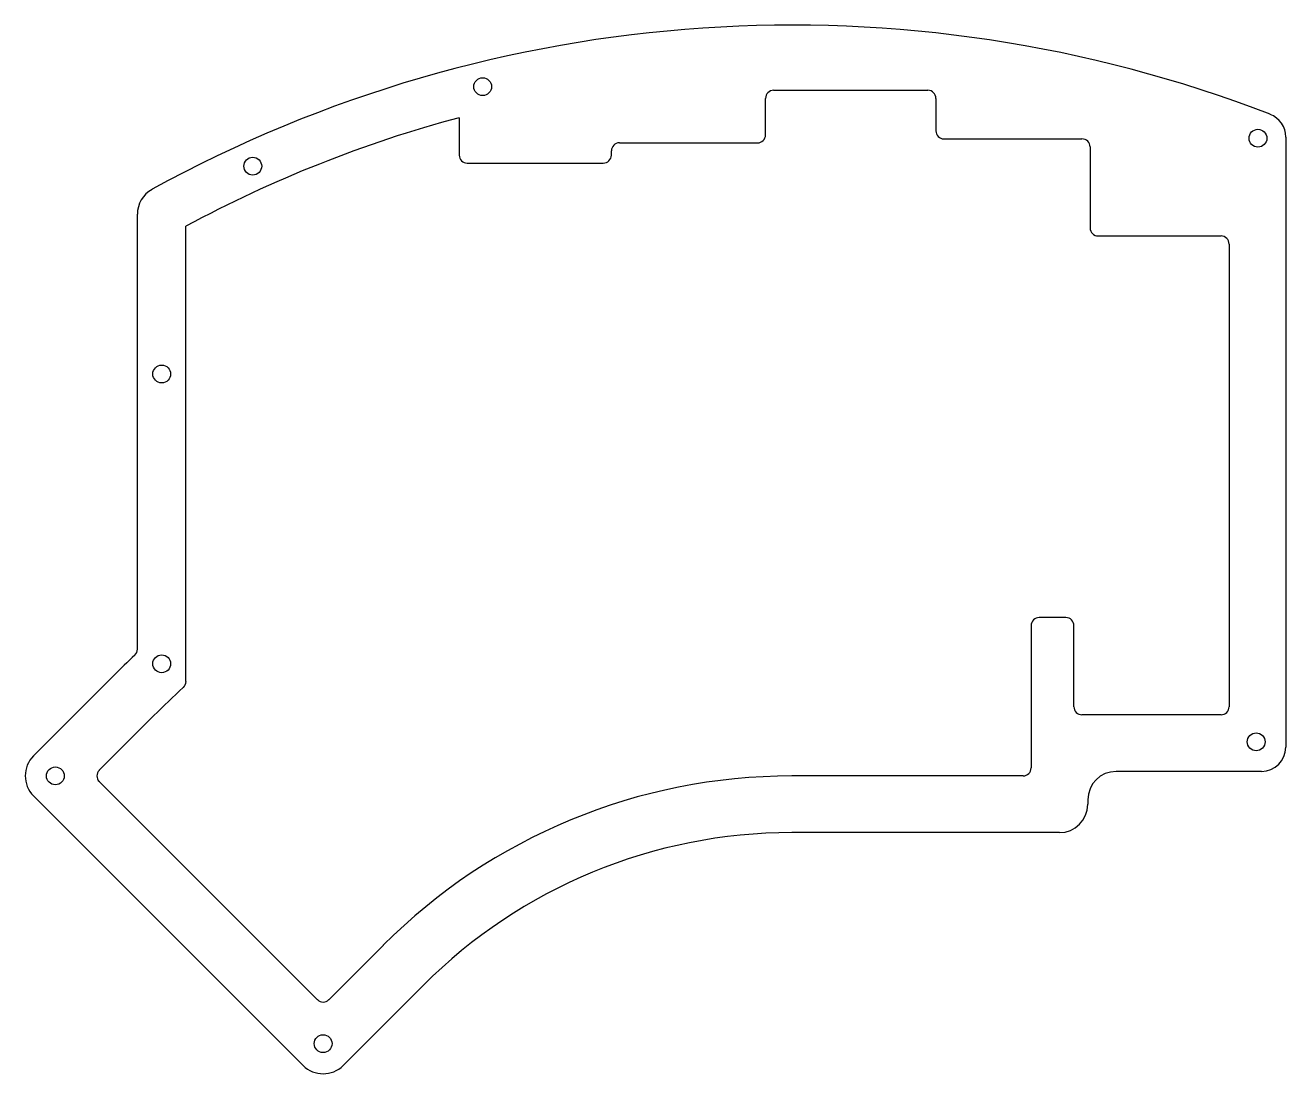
# Model space of a CAD drawing. Header units: millimetres. Extents: x -140 to 16, y -55 to 75.
import ezdxf

# ---------------------------------------------------------------- set-up
doc = ezdxf.new("R2010")
doc.units = ezdxf.units.MM
doc.header["$MEASUREMENT"] = 0
doc.layers.add('Hi Pro 2', color=18, linetype='Continuous', true_color=0x000000)

msp = doc.modelspace()

# ---------------------------------------------------------------- linework, layer by layer
at = {"layer": 'Hi Pro 2'}
for p, q in [((-48.62, 61.12), (-48.62, 65.62)), ((-47.62, 66.62), (-28.57, 66.62)), ((-27.58, 65.62), (-27.58, 61.62)), ((-86.48, 63.23), (-86.48, 58.62)), ((-66.67, 60.12), (-49.62, 60.12)), ((-26.58, 60.62), (-9.53, 60.62)), ((-8.53, 59.62), (-8.53, 49.62)), ((-85.47, 57.62), (-68.67, 57.62)), ((-67.67, 58.62), (-67.67, 59.13)), ((-120.23, -6.42), (-120.23, 49.83)), ((-7.53, 48.62), (7.65, 48.62)), ((-15.81, 0.48), (-15.81, -17.09)), ((-11.52, 1.48), (-14.81, 1.48)), ((-10.53, -9.53), (-10.53, 0.48)), ((-130.93, -17.37), (-124.19, -10.64)), ((7.65, -10.53), (-9.53, -10.53)), ((-16.81, -18.09), (-45.39, -18.09)), ((-103.99, -45.73), (-130.93, -18.79)), ((-95.84, -38.99), (-102.57, -45.73))]:
    msp.add_line(p, q, dxfattribs=at)
at = {"layer": 'Hi Pro 2', "color": 0, "linetype": 'ByBlock', "lineweight": -2}
for p, q in [((-126.22, -2.44), (-126.22, 51.31)), ((-139.06, -15.61), (-129.14, -5.69)), ((12.65, -17.53), (-5.31, -17.53)), ((-105.75, -53.86), (-139.06, -20.55)), ((-8.81, -21.03), (-8.81, -21.59)), ((-12.31, -25.09), (-45.39, -25.09)), ((-90.89, -43.94), (-100.81, -53.86))]:
    msp.add_line(p, q, dxfattribs=at)
for points in [[(15.65, 60.85), (15.65, 26.2)], [(15.65, 26.2), (15.65, -14.53)]]:
    msp.add_lwpolyline(points, dxfattribs=at)
at = {"layer": 'Hi Pro 2'}
for points in [[(8.65, 47.62), (8.65, 26.2)], [(8.65, 26.2), (8.65, -9.53)]]:
    msp.add_lwpolyline(points, dxfattribs=at)
at = {"layer": 'Hi Pro 2', "color": 0, "linetype": 'ByBlock', "lineweight": -2}
for centre in [(-83.57, 67.07), (12.21, 60.7), (-111.97, 57.25), (-123.22, 31.57), (-123.22, -4.23), (11.99, -13.87), (-136.36, -18.08), (-103.28, -51.16)]:
    msp.add_circle(centre, 1.1, dxfattribs=at)
for centre, radius, start, end in [((-45.39, -89.44), 164.11, 68.8854, 118.7864), ((12.65, 60.85), 3, 359.9998, 68.8854), ((-122.73, 51.31), 3.5, 118.7864, 180), ((-127.22, -2.44), 1, 313.2462, 360), ((-45.39, -89.44), 118.45, 133.2462, 135), ((12.65, -14.53), 3, 270, 0), ((-136.58, -18.08), 3.5, 135, 225), ((-5.31, -21.03), 3.5, 90, 180), ((-12.31, -21.59), 3.5, 270, 360), ((-45.39, -89.44), 64.35, 90, 135), ((-103.28, -51.38), 3.5, 225, 315)]:
    msp.add_arc(centre, radius, start, end, dxfattribs=at)
at = {"layer": 'Hi Pro 2'}
for centre, radius, start, end in [((-47.62, 65.62), 1, 90, 180), ((-28.57, 65.62), 1, 0, 90), ((-45.39, -89.44), 158.11, 105.0631, 118.2518), ((-49.62, 61.12), 1, 270, 0), ((-26.58, 61.62), 1, 180, 270), ((-66.67, 59.13), 1, 90, 180), ((-9.53, 59.62), 1, 0, 90), ((-85.47, 58.62), 1, 180, 270), ((-68.67, 58.62), 1, 270, 0), ((-7.53, 49.62), 1, 180, 270), ((7.65, 47.62), 1, 360, 90), ((-14.81, 0.48), 1, 90, 180), ((-11.52, 0.48), 1, 0, 90), ((-45.39, -89.44), 111.45, 132.4097, 135), ((-121.22, -6.42), 1, 312.4097, 0), ((-9.53, -9.53), 1, 180, 270), ((7.65, -9.53), 1, 270, 360), ((-16.81, -17.09), 1, 270, 360), ((-130.22, -18.08), 1, 135, 225), ((-45.39, -89.44), 71.35, 90, 135), ((-103.28, -45.02), 1, 225, 315)]:
    msp.add_arc(centre, radius, start, end, dxfattribs=at)

doc.saveas('drawing.dxf')
